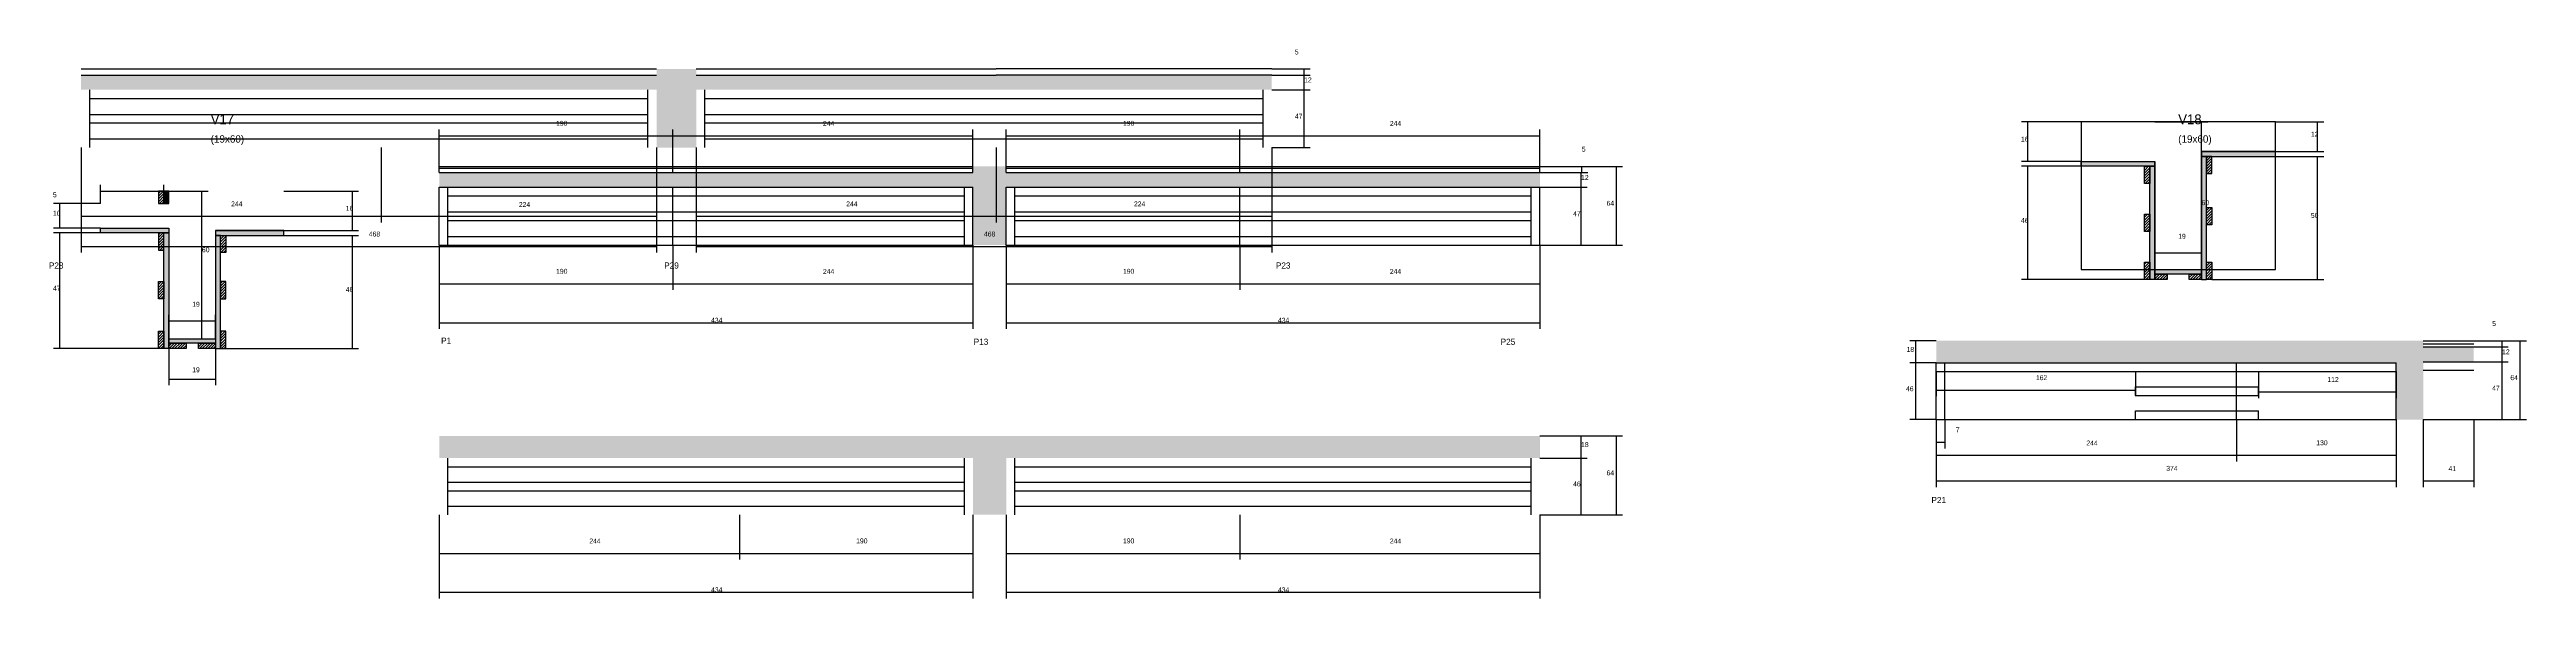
# Model space of a CAD drawing. Header units: metres. Extents: x -65046 to 21926, y -45195 to 1016.
# Drawn here: x 9469 to 11483, y -31181 to -30734 of the extents above; entities that cross this region are included whole.
import ezdxf

# ---------------------------------------------------------------- set-up
doc = ezdxf.new("R2010")
doc.units = ezdxf.units.M
for name, color, linetype in [('CONCRETO', 251, 'Continuous'), ('COTA', 241, 'Continuous'), ('Hachura', 253, 'Continuous'), ('Madeira', 126, 'Continuous'), ('NOMENCLATURA', 7, 'Continuous'), ('Painéis', 200, 'Continuous'), ('SARR_2.2x7', 40, 'Continuous'), ('SARR_EDITAR', 141, 'Continuous'), ('Texto Seção', 7, 'Continuous')]:
    doc.layers.add(name, color=color, linetype=linetype)

msp = doc.modelspace()

# ---------------------------------------------------------------- hatches: boundary and pattern name
at = {"layer": 'COTA'}
h = msp.add_hatch(dxfattribs=at)
h.set_pattern_fill('AR-CONC', scale=0.03)
h.paths.add_polyline_path([(9962.6, -30814), (9994.8, -30814), (9994.8, -30767), (10238.8, -30767), (10462.8, -30767), (10462.8, -30755), (10238.8, -30755), (9994.8, -30755), (9994.8, -30750), (9962.6, -30750), (9962.6, -30755), (9494.6, -30755), (9494.6, -30767), (9962.6, -30767)])
h = msp.add_hatch(dxfattribs=at)
h.set_pattern_fill('AR-CONC', scale=0.03)
h.paths.add_polyline_path([(10219.9, -30893.3), (10246.9, -30893.3), (10246.9, -30893.3), (10246.9, -30846.3), (10246.9, -30846.3), (10680.9, -30846.3), (10680.9, -30846.3), (10680.9, -30834.3), (10680.9, -30834.3), (10246.9, -30834.3), (10246.9, -30834.3), (10246.9, -30829.3), (10246.9, -30829.3), (10219.9, -30829.3), (10219.9, -30829.3), (10219.9, -30834.3), (10219.9, -30834.3), (9785.9, -30834.3), (9785.9, -30834.3), (9785.9, -30846.3), (9785.9, -30846.3), (10219.9, -30846.3), (10219.9, -30846.3), (10219.9, -30893.3)])
h = msp.add_hatch(dxfattribs=at)
h.set_pattern_fill('AR-CONC', scale=0.03)
h.paths.add_polyline_path([(11440.3, -30988.1), (11440.3, -30976.1), (11399.3, -30976.1), (11399.3, -30971.1), (11003.3, -30971.1), (11003.3, -30989.1), (11377.3, -30989.1), (11377.3, -31035.1), (11399.3, -31035.1), (11399.3, -30988.1)])
h = msp.add_hatch(dxfattribs=at)
h.set_pattern_fill('AR-CONC', scale=0.03)
h.paths.add_polyline_path([(10219.9, -31112.5), (10246.9, -31112.5), (10246.9, -31066.5), (10680.9, -31066.5), (10680.9, -31048.5), (9785.9, -31048.5), (9785.9, -31066.5), (10219.9, -31066.5)])
at = {"layer": 'Hachura'}
h = msp.add_hatch(color=8, dxfattribs=at)
h.dxf.hatch_style = 1
h.paths.add_polyline_path([(11279, -30821.2), (11279, -30817.2), (11279, -30817.2), (11219, -30817.2), (11219, -30817.2), (11219, -30821.2), (11219, -30821.2), (11279, -30821.2)])
h = msp.add_hatch(color=8, dxfattribs=at)
h.dxf.hatch_style = 1
h.paths.add_polyline_path([(11121, -30829.2), (11121, -30825.2), (11121, -30825.2), (11181, -30825.2), (11181, -30825.2), (11181, -30829.2), (11181, -30829.2), (11121, -30829.2)])
h = msp.add_hatch(dxfattribs=at)
h.set_pattern_fill('ANSI31', scale=0.5)
h.paths.add_polyline_path([(11177, -30843.2), (11172.6, -30843.2), (11172.6, -30843.2), (11172.6, -30829.2), (11172.6, -30829.2), (11177, -30829.2), (11177, -30829.2), (11177, -30843.2)])
h = msp.add_hatch(color=8, dxfattribs=at)
h.dxf.hatch_style = 1
h.paths.add_polyline_path([(11177, -30829.2), (11181, -30829.2), (11181, -30829.2), (11181, -30921.2), (11181, -30921.2), (11177, -30921.2), (11177, -30921.2), (11177, -30829.2)])
h = msp.add_hatch(color=8, dxfattribs=at)
h.dxf.hatch_style = 1
h.paths.add_polyline_path([(11223, -30821.2), (11219, -30821.2), (11219, -30821.2), (11219, -30921.2), (11219, -30921.2), (11223, -30921.2), (11223, -30921.2), (11223, -30821.2)])
h = msp.add_hatch(dxfattribs=at)
h.set_pattern_fill('ANSI31', scale=0.5)
h.paths.add_polyline_path([(11227.4, -30821.2), (11223, -30821.2), (11223, -30821.2), (11223, -30835.2), (11223, -30835.2), (11227.4, -30835.2), (11227.4, -30835.2), (11227.4, -30821.2)])
h = msp.add_hatch(dxfattribs=at)
h.set_pattern_fill('ANSI31', scale=0.5)
h.paths.add_polyline_path([(9562, -30849.4), (9557.6, -30849.4), (9557.6, -30849.4), (9557.6, -30859.4), (9557.6, -30859.4), (9562, -30859.4), (9562, -30859.4), (9562, -30849.4)])
h = msp.add_hatch(color=8, dxfattribs=at)
h.dxf.hatch_style = 1
h.paths.add_polyline_path([(9566, -30849.4), (9562, -30849.4), (9562, -30849.4), (9562, -30859.4), (9562, -30859.4), (9566, -30859.4), (9566, -30859.4), (9566, -30849.4)])
h = msp.add_hatch(dxfattribs=at)
h.set_pattern_fill('ANSI31', scale=0.5)
h.paths.add_polyline_path([(11177, -30882.2), (11172.6, -30882.2), (11172.6, -30882.2), (11172.6, -30868.2), (11172.6, -30868.2), (11177, -30868.2), (11177, -30868.2), (11177, -30882.2)])
h = msp.add_hatch(dxfattribs=at)
h.set_pattern_fill('ANSI31', scale=0.5)
h.paths.add_polyline_path([(11227.4, -30876.8), (11223, -30876.8), (11223, -30876.8), (11223, -30862.8), (11223, -30862.8), (11227.4, -30862.8), (11227.4, -30862.8), (11227.4, -30876.8)])
h = msp.add_hatch(color=8, dxfattribs=at)
h.dxf.hatch_style = 1
h.paths.add_polyline_path([(9510.4, -30883.4), (9510.4, -30879.4), (9510.4, -30879.4), (9566, -30879.4), (9566, -30879.4), (9566, -30883.4), (9566, -30883.4), (9510.4, -30883.4)])
h = msp.add_hatch(dxfattribs=at)
h.set_pattern_fill('ANSI31', scale=0.5)
h.paths.add_polyline_path([(9562, -30883.4), (9557.6, -30883.4), (9557.6, -30883.4), (9557.6, -30897.4), (9557.6, -30897.4), (9562, -30897.4), (9562, -30897.4), (9562, -30883.4)])
h = msp.add_hatch(color=8, dxfattribs=at)
h.dxf.hatch_style = 1
h.paths.add_polyline_path([(9562, -30883.4), (9566, -30883.4), (9566, -30883.4), (9566, -30977.4), (9566, -30977.4), (9562, -30977.4), (9562, -30977.4), (9562, -30883.4)])
h = msp.add_hatch(color=8, dxfattribs=at)
h.dxf.hatch_style = 1
h.paths.add_polyline_path([(9659.6, -30885.4), (9659.6, -30881.4), (9659.6, -30881.4), (9604, -30881.4), (9604, -30881.4), (9604, -30885.4), (9604, -30885.4), (9659.6, -30885.4)])
h = msp.add_hatch(color=8, dxfattribs=at)
h.dxf.hatch_style = 1
h.paths.add_polyline_path([(9608, -30885.4), (9604, -30885.4), (9604, -30885.4), (9604, -30977.4), (9604, -30977.4), (9608, -30977.4), (9608, -30977.4), (9608, -30885.4)])
h = msp.add_hatch(dxfattribs=at)
h.set_pattern_fill('ANSI31', scale=0.5)
h.paths.add_polyline_path([(9608, -30885.4), (9612.4, -30885.4), (9612.4, -30885.4), (9612.4, -30899.4), (9612.4, -30899.4), (9608, -30899.4), (9608, -30899.4), (9608, -30885.4)])
h = msp.add_hatch(dxfattribs=at)
h.set_pattern_fill('ANSI31', scale=0.5)
h.paths.add_polyline_path([(11177, -30921.2), (11172.6, -30921.2), (11172.6, -30921.2), (11172.6, -30907.2), (11172.6, -30907.2), (11177, -30907.2), (11177, -30907.2), (11177, -30921.2)])
h = msp.add_hatch(color=8, dxfattribs=at)
h.dxf.hatch_style = 1
h.paths.add_polyline_path([(11181, -30916.8), (11181, -30913.2), (11181, -30913.2), (11219, -30913.2), (11219, -30913.2), (11219, -30916.8), (11219, -30916.8), (11181, -30916.8)])
h = msp.add_hatch(dxfattribs=at)
h.set_pattern_fill('ANSI31', scale=0.5)
h.paths.add_polyline_path([(11181, -30921.2), (11181, -30916.8), (11181, -30916.8), (11191, -30916.8), (11191, -30916.8), (11191, -30921.2), (11191, -30921.2), (11181, -30921.2)])
h = msp.add_hatch(dxfattribs=at)
h.set_pattern_fill('ANSI31', scale=0.5)
h.paths.add_polyline_path([(11209, -30921.2), (11209, -30916.8), (11209, -30916.8), (11219, -30916.8), (11219, -30916.8), (11219, -30921.2), (11219, -30921.2), (11209, -30921.2)])
h = msp.add_hatch(dxfattribs=at)
h.set_pattern_fill('ANSI31', scale=0.5)
h.paths.add_polyline_path([(11227.4, -30921.2), (11223, -30921.2), (11223, -30921.2), (11223, -30907.2), (11223, -30907.2), (11227.4, -30907.2), (11227.4, -30907.2), (11227.4, -30921.2)])
h = msp.add_hatch(dxfattribs=at)
h.set_pattern_fill('ANSI31', scale=0.5)
h.paths.add_polyline_path([(9562, -30936.9), (9557.6, -30936.9), (9557.6, -30936.9), (9557.6, -30922.9), (9557.6, -30922.9), (9562, -30922.9), (9562, -30922.9), (9562, -30936.9)])
h = msp.add_hatch(dxfattribs=at)
h.set_pattern_fill('ANSI31', scale=0.5)
h.paths.add_polyline_path([(9608, -30936.9), (9612.4, -30936.9), (9612.4, -30936.9), (9612.4, -30922.9), (9612.4, -30922.9), (9608, -30922.9), (9608, -30922.9), (9608, -30936.9)])
h = msp.add_hatch(dxfattribs=at)
h.set_pattern_fill('ANSI31', scale=0.5)
h.paths.add_polyline_path([(9562, -30977.4), (9557.6, -30977.4), (9557.6, -30977.4), (9557.6, -30963.4), (9557.6, -30963.4), (9562, -30963.4), (9562, -30963.4), (9562, -30977.4)])
h = msp.add_hatch(color=8, dxfattribs=at)
h.dxf.hatch_style = 1
h.paths.add_polyline_path([(9566, -30973), (9566, -30969.4), (9566, -30969.4), (9604, -30969.4), (9604, -30969.4), (9604, -30973), (9604, -30973), (9566, -30973)])
h = msp.add_hatch(dxfattribs=at)
h.set_pattern_fill('ANSI31', scale=0.5)
h.paths.add_polyline_path([(9566, -30977.4), (9566, -30973), (9566, -30973), (9580, -30973), (9580, -30973), (9580, -30977.4), (9580, -30977.4), (9566, -30977.4)])
h = msp.add_hatch(dxfattribs=at)
h.set_pattern_fill('ANSI31', scale=0.5)
h.paths.add_polyline_path([(9590, -30977.4), (9590, -30973), (9590, -30973), (9604, -30973), (9604, -30973), (9604, -30977.4), (9604, -30977.4), (9590, -30977.4)])
h = msp.add_hatch(dxfattribs=at)
h.set_pattern_fill('ANSI31', scale=0.5)
h.paths.add_polyline_path([(9608, -30977.4), (9612.4, -30977.4), (9612.4, -30977.4), (9612.4, -30963.4), (9612.4, -30963.4), (9608, -30963.4), (9608, -30963.4), (9608, -30977.4)])

# ---------------------------------------------------------------- linework, layer by layer
at = {"layer": 'CONCRETO'}
for points in [[(11279, -30817.2), (11279, -30793.2), (11121, -30793.2), (11121, -30825.2), (11181, -30825.2), (11181, -30913.2), (11219, -30913.2), (11219, -30827.2), (11219, -30817.2)], [(11121, -30913.2), (11279, -30913.2), (11279, -30793.2), (11121, -30793.2)]]:
    msp.add_lwpolyline(points, close=True, dxfattribs=at)
at = {"layer": 'COTA'}
for p, q in [((10462.8, -30750), (10494.2, -30750)), ((10462.8, -30755), (10494.2, -30755)), ((10462.8, -30755), (10494.2, -30755)), ((10489.2, -30755), (10489.2, -30750)), ((10489.2, -30767), (10489.2, -30755)), ((10462.8, -30767), (10494.2, -30767)), ((10462.8, -30767), (10494.2, -30767)), ((10489.2, -30814), (10489.2, -30767)), ((11121, -30793.2), (11072.6, -30793.2)), ((11077.6, -30825.2), (11077.6, -30793.2)), ((11181, -30793.2), (11224, -30793.2)), ((11219, -30913.2), (11219, -30793.2)), ((11279, -30793.2), (11318.4, -30793.2)), ((11313.4, -30817.2), (11313.4, -30793.2)), ((9494.6, -30814), (9494.6, -30874.8)), ((9494.6, -30814), (9494.6, -30899.4)), ((9738.6, -30814), (9738.6, -30874.8)), ((9738.6, -30814), (9738.6, -30874.8)), ((9785.9, -30829.3), (9785.9, -30799.4)), ((9785.9, -30804.4), (9975.9, -30804.4)), ((9962.6, -30814), (9962.6, -30899.4)), ((9975.9, -30829.3), (9975.9, -30799.4)), ((9975.9, -30829.3), (9975.9, -30799.4)), ((9975.9, -30804.4), (10219.9, -30804.4)), ((9994.8, -30814), (9994.8, -30874.8)), ((9994.8, -30814), (9994.8, -30899.4)), ((10219.9, -30829.3), (10219.9, -30799.4)), ((10238.8, -30814), (10238.8, -30874.8)), ((10238.8, -30814), (10238.8, -30874.8)), ((10246.9, -30829.3), (10246.9, -30799.4)), ((10246.9, -30804.4), (10436.9, -30804.4)), ((10436.9, -30829.3), (10436.9, -30799.4)), ((10436.9, -30829.3), (10436.9, -30799.4)), ((10436.9, -30804.4), (10680.9, -30804.4)), ((10462.8, -30814), (10462.8, -30874.8)), ((10462.8, -30814), (10462.8, -30899.4)), ((10462.8, -30814), (10494.2, -30814)), ((10680.9, -30829.3), (10680.9, -30799.4)), ((11279, -30817.2), (11318.4, -30817.2)), ((9962.6, -30826.7), (9962.6, -30874.8)), ((10680.9, -30829.3), (10748.2, -30829.3)), ((10680.9, -30829.3), (10720, -30829.3)), ((10680.9, -30834.3), (10719.4, -30834.3)), ((10680.9, -30834.3), (10720, -30834.3)), ((10714.4, -30846.3), (10714.4, -30834.3)), ((10715, -30834.3), (10715, -30829.3)), ((10743.2, -30893.3), (10743.2, -30829.3)), ((11121, -30825.2), (11072.6, -30825.2)), ((11121, -30829.2), (11072.6, -30829.2)), ((11077.6, -30921.2), (11077.6, -30829.2)), ((11237, -30821.2), (11318.4, -30821.2)), ((11313.4, -30921.2), (11313.4, -30821.2)), ((9510.4, -30859.4), (9510.4, -30844.4)), ((9510.4, -30849.4), (9562, -30849.4)), ((9562, -30849.4), (9562, -30844.4)), ((9566, -30849.4), (9597.9, -30849.4)), ((9592.9, -30969.4), (9592.9, -30849.4)), ((9659.6, -30849.4), (9720.3, -30849.4)), ((9715.3, -30881.4), (9715.3, -30849.4)), ((10680.9, -30846.3), (10719.4, -30846.3)), ((10680.9, -30846.3), (10719.4, -30846.3)), ((10714.4, -30893.3), (10714.4, -30846.3)), ((9510.4, -30859.4), (9472.2, -30859.4)), ((9477.2, -30879.4), (9477.2, -30859.4)), ((9494.6, -30869.8), (9738.6, -30869.8)), ((9738.6, -30869.8), (9962.6, -30869.8)), ((9994.8, -30869.8), (10238.8, -30869.8)), ((10238.8, -30869.8), (10462.8, -30869.8)), ((9510.4, -30879.4), (9472.2, -30879.4)), ((9510.4, -30883.4), (9472.2, -30883.4)), ((9477.2, -30977.4), (9477.2, -30883.4)), ((9494.6, -30894.4), (9962.6, -30894.4)), ((9659.6, -30881.4), (9720.3, -30881.4)), ((9659.6, -30885.4), (9720.3, -30885.4)), ((9715.3, -30977.4), (9715.3, -30885.4)), ((9785.9, -30893.3), (9785.9, -30929.8)), ((9785.9, -30893.3), (9785.9, -30961.4)), ((9975.9, -30893.3), (9975.9, -30929.8)), ((9975.9, -30893.3), (9975.9, -30929.8)), ((9994.8, -30894.4), (10462.8, -30894.4)), ((10219.9, -30893.3), (10219.9, -30929.8)), ((10219.9, -30893.3), (10219.9, -30961.4)), ((10246.9, -30893.3), (10246.9, -30929.8)), ((10246.9, -30893.3), (10246.9, -30961.4)), ((10436.9, -30893.3), (10436.9, -30929.8)), ((10436.9, -30893.3), (10436.9, -30929.8)), ((10680.9, -30893.3), (10680.9, -30929.8)), ((10680.9, -30893.3), (10680.9, -30961.4)), ((10680.9, -30893.3), (10719.4, -30893.3)), ((10680.9, -30893.3), (10748.2, -30893.3)), ((11181, -30913.2), (11181, -30894.6)), ((11219, -30913.2), (11219, -30894.6)), ((11181, -30899.6), (11219, -30899.6)), ((11181, -30913.2), (11224, -30913.2)), ((9785.9, -30924.8), (9975.9, -30924.8)), ((9975.9, -30924.8), (10219.9, -30924.8)), ((10246.9, -30924.8), (10436.9, -30924.8)), ((10436.9, -30924.8), (10680.9, -30924.8)), ((11172.6, -30921.2), (11072.6, -30921.2)), ((11227.4, -30921.2), (11318.4, -30921.2)), ((9566, -30969.4), (9566, -30949.9)), ((9566, -30954.9), (9604, -30954.9)), ((9604, -30969.4), (9604, -30949.9)), ((9785.9, -30956.4), (10219.9, -30956.4)), ((10246.9, -30956.4), (10680.9, -30956.4)), ((9557.6, -30977.4), (9472.2, -30977.4)), ((9566, -30969.4), (9597.9, -30969.4)), ((9566, -30977.4), (9566, -31007.2)), ((9604, -30977.4), (9604, -31007.2)), ((9612.4, -30977.4), (9720.3, -30977.4)), ((11003.3, -30971.1), (10981.7, -30971.1)), ((10986.7, -30989.1), (10986.7, -30971.1)), ((11440.3, -30971.1), (11483.2, -30971.1)), ((11440.3, -30971.1), (11468.4, -30971.1)), ((11440.3, -30976.1), (11468.4, -30976.1)), ((11440.3, -30976.1), (11468.4, -30976.1)), ((11463.4, -30976.1), (11463.4, -30971.1)), ((11463.4, -30988.1), (11463.4, -30976.1)), ((11478.2, -31035.1), (11478.2, -30971.1)), ((11003.3, -30989.1), (10981.7, -30989.1)), ((11003.3, -30989.1), (10981.7, -30989.1)), ((10986.7, -31035.1), (10986.7, -30989.1)), ((11003.3, -30996.1), (11003.3, -31016.2)), ((11165.3, -30996.1), (11165.3, -31016.2)), ((11265.3, -30996.1), (11265.3, -31017.7)), ((11377.3, -30996.1), (11377.3, -31017.7)), ((11440.3, -30988.1), (11468.4, -30988.1)), ((11440.3, -30988.1), (11468.4, -30988.1)), ((11463.4, -31035.1), (11463.4, -30988.1)), ((9566, -31002.2), (9604, -31002.2)), ((11003.3, -31011.2), (11165.3, -31011.2)), ((11265.3, -31012.7), (11377.3, -31012.7)), ((11003.3, -31035.1), (10981.7, -31035.1)), ((11003.3, -31035.1), (11003.3, -31069.2)), ((11003.3, -31035.1), (11003.3, -31090.1)), ((11003.3, -31035.1), (11003.3, -31058.6)), ((11010.3, -31035.1), (11010.3, -31058.6)), ((11247.3, -31035.1), (11247.3, -31069.2)), ((11247.3, -31035.1), (11247.3, -31069.2)), ((11377.3, -31035.1), (11377.3, -31069.2)), ((11377.3, -31035.1), (11377.3, -31090.1)), ((11399.3, -31035.1), (11399.3, -31090.1)), ((11440.3, -31035.1), (11440.3, -31090.1)), ((11440.3, -31035.1), (11468.4, -31035.1)), ((11440.3, -31035.1), (11483.2, -31035.1)), ((10680.9, -31048.5), (10719.4, -31048.5)), ((10680.9, -31048.5), (10748.2, -31048.5)), ((10714.4, -31066.5), (10714.4, -31048.5)), ((10743.2, -31112.5), (10743.2, -31048.5)), ((11003.3, -31053.6), (11010.3, -31053.6)), ((10680.9, -31066.5), (10719.4, -31066.5)), ((10680.9, -31066.5), (10719.4, -31066.5)), ((10714.4, -31112.5), (10714.4, -31066.5)), ((11003.3, -31064.2), (11247.3, -31064.2)), ((11247.3, -31064.2), (11377.3, -31064.2)), ((11003.3, -31085.1), (11377.3, -31085.1)), ((11399.3, -31085.1), (11440.3, -31085.1)), ((9785.9, -31112.5), (9785.9, -31149)), ((9785.9, -31112.5), (9785.9, -31180.6)), ((10029.9, -31112.5), (10029.9, -31149)), ((10029.9, -31112.5), (10029.9, -31149)), ((10219.9, -31112.5), (10219.9, -31149)), ((10219.9, -31112.5), (10219.9, -31180.6)), ((10246.9, -31112.5), (10246.9, -31149)), ((10246.9, -31112.5), (10246.9, -31180.6)), ((10436.9, -31112.5), (10436.9, -31149)), ((10436.9, -31112.5), (10436.9, -31149)), ((10680.9, -31112.5), (10680.9, -31149)), ((10680.9, -31112.5), (10680.9, -31180.6)), ((10680.9, -31112.5), (10719.4, -31112.5)), ((10680.9, -31112.5), (10748.2, -31112.5)), ((9785.9, -31144), (10029.9, -31144)), ((10029.9, -31144), (10219.9, -31144)), ((10246.9, -31144), (10436.9, -31144)), ((10436.9, -31144), (10680.9, -31144)), ((9785.9, -31175.6), (10219.9, -31175.6)), ((10246.9, -31175.6), (10680.9, -31175.6))]:
    msp.add_line(p, q, dxfattribs=at)
at = {"layer": 'Madeira'}
for points in [[(11177, -30843.2), (11172.6, -30843.2), (11172.6, -30829.2), (11177, -30829.2)], [(11227.4, -30821.2), (11223, -30821.2), (11223, -30835.2), (11227.4, -30835.2)], [(9562, -30849.4), (9557.6, -30849.4), (9557.6, -30859.4), (9562, -30859.4)], [(11177, -30882.2), (11172.6, -30882.2), (11172.6, -30868.2), (11177, -30868.2)], [(11227.4, -30876.8), (11223, -30876.8), (11223, -30862.8), (11227.4, -30862.8)], [(9562, -30883.4), (9557.6, -30883.4), (9557.6, -30897.4), (9562, -30897.4)], [(9608, -30885.4), (9612.4, -30885.4), (9612.4, -30899.4), (9608, -30899.4)], [(11177, -30921.2), (11172.6, -30921.2), (11172.6, -30907.2), (11177, -30907.2)], [(11181, -30921.2), (11181, -30916.8), (11191, -30916.8), (11191, -30921.2)], [(11209, -30921.2), (11209, -30916.8), (11219, -30916.8), (11219, -30921.2)], [(11227.4, -30921.2), (11223, -30921.2), (11223, -30907.2), (11227.4, -30907.2)], [(9562, -30936.9), (9557.6, -30936.9), (9557.6, -30922.9), (9562, -30922.9)], [(9608, -30936.9), (9612.4, -30936.9), (9612.4, -30922.9), (9608, -30922.9)], [(9562, -30977.4), (9557.6, -30977.4), (9557.6, -30963.4), (9562, -30963.4)], [(9566, -30977.4), (9566, -30973), (9580, -30973), (9580, -30977.4)], [(9590, -30977.4), (9590, -30973), (9604, -30973), (9604, -30977.4)], [(9608, -30977.4), (9612.4, -30977.4), (9612.4, -30963.4), (9608, -30963.4)]]:
    msp.add_lwpolyline(points, close=True, dxfattribs=at)
at = {"layer": 'Painéis'}
for p, q in [((11219, -30817.2), (11279, -30817.2)), ((11219, -30821.2), (11219, -30817.2)), ((11279, -30821.2), (11279, -30817.2)), ((9785.9, -30829.3), (10219.9, -30829.3)), ((9785.9, -30834.3), (9785.9, -30829.3)), ((9785.9, -30834.3), (10219.9, -30834.3)), ((9975.9, -30834.3), (9975.9, -30829.3)), ((10219.9, -30834.3), (10219.9, -30829.3)), ((10246.9, -30829.3), (10680.9, -30829.3)), ((10246.9, -30834.3), (10246.9, -30829.3)), ((10246.9, -30834.3), (10680.9, -30834.3)), ((10436.9, -30834.3), (10436.9, -30829.3)), ((10680.9, -30834.3), (10680.9, -30829.3)), ((11121, -30825.2), (11181, -30825.2)), ((11121, -30829.2), (11121, -30825.2)), ((11181, -30829.2), (11181, -30825.2)), ((11181, -30921.2), (11181, -30829.2)), ((11219, -30921.2), (11219, -30821.2)), ((9785.9, -30846.3), (10219.9, -30846.3)), ((9785.9, -30893.3), (9785.9, -30846.3)), ((9975.9, -30893.3), (9975.9, -30846.3)), ((10219.9, -30893.3), (10219.9, -30846.3)), ((10246.9, -30846.3), (10680.9, -30846.3)), ((10246.9, -30893.3), (10246.9, -30846.3)), ((10436.9, -30893.3), (10436.9, -30846.3)), ((10680.9, -30893.3), (10680.9, -30846.3)), ((9510.4, -30879.4), (9566, -30879.4)), ((9604, -30881.4), (9659.6, -30881.4)), ((9785.9, -30893.3), (10219.9, -30893.3)), ((10246.9, -30893.3), (10680.9, -30893.3)), ((11181, -30913.2), (11219, -30913.2)), ((11181, -30916.8), (11181, -30913.2)), ((11219, -30916.8), (11219, -30913.2)), ((11399.3, -30971.1), (11440.3, -30971.1)), ((11399.3, -30976.1), (11440.3, -30976.1)), ((11003.3, -30989.1), (11377.3, -30989.1)), ((11003.3, -31035.1), (11003.3, -30989.1)), ((11247.3, -31035.1), (11247.3, -30989.1)), ((11377.3, -31035.1), (11377.3, -30989.1)), ((11399.3, -30988.1), (11440.3, -30988.1)), ((11003.3, -31035.1), (11377.3, -31035.1)), ((11399.3, -31035.1), (11440.3, -31035.1))]:
    msp.add_line(p, q, dxfattribs=at)
for points in [[(9494.6, -30750), (9962.6, -30750)], [(9494.6, -30755), (9962.6, -30755)], [(9994.8, -30750), (10238.8, -30750)], [(9994.8, -30755), (10238.8, -30755)], [(10462.8, -30750), (10238.8, -30750)], [(10462.8, -30755), (10238.8, -30755)]]:
    msp.add_lwpolyline(points, dxfattribs=at)
for points in [[(11279, -30821.2), (11279, -30817.2), (11219, -30817.2), (11219, -30821.2)], [(11121, -30829.2), (11121, -30825.2), (11181, -30825.2), (11181, -30829.2)], [(11177, -30829.2), (11181, -30829.2), (11181, -30921.2), (11177, -30921.2)], [(11223, -30821.2), (11219, -30821.2), (11219, -30921.2), (11223, -30921.2)], [(9566, -30849.4), (9562, -30849.4), (9562, -30859.4), (9566, -30859.4)], [(9510.4, -30883.4), (9510.4, -30879.4), (9566, -30879.4), (9566, -30883.4)], [(9562, -30883.4), (9566, -30883.4), (9566, -30977.4), (9562, -30977.4)], [(9659.6, -30885.4), (9659.6, -30881.4), (9604, -30881.4), (9604, -30885.4)], [(9608, -30885.4), (9604, -30885.4), (9604, -30977.4), (9608, -30977.4)], [(11181, -30916.8), (11181, -30913.2), (11219, -30913.2), (11219, -30916.8)], [(9566, -30973), (9566, -30969.4), (9604, -30969.4), (9604, -30973)]]:
    msp.add_lwpolyline(points, close=True, dxfattribs=at)
at = {"layer": 'SARR_2.2x7'}
for p, q in [((9501.6, -30814), (9501.6, -30767)), ((9501.6, -30774), (9738.6, -30774)), ((9738.6, -30774), (9955.6, -30774)), ((9955.6, -30814), (9955.6, -30767)), ((10001.8, -30814), (10001.8, -30767)), ((10001.8, -30774), (10238.8, -30774)), ((10238.8, -30774), (10455.8, -30774)), ((10455.8, -30814), (10455.8, -30767)), ((9501.6, -30787), (9738.6, -30787)), ((9501.6, -30794), (9738.6, -30794)), ((9738.6, -30787), (9955.6, -30787)), ((9738.6, -30794), (9955.6, -30794)), ((10001.8, -30787), (10238.8, -30787)), ((10001.8, -30794), (10238.8, -30794)), ((10238.8, -30787), (10455.8, -30787)), ((10238.8, -30794), (10455.8, -30794)), ((9501.6, -30807), (9738.6, -30807)), ((9738.6, -30807), (9955.6, -30807)), ((10001.8, -30807), (10238.8, -30807)), ((10238.8, -30807), (10455.8, -30807)), ((9792.9, -30893.3), (9792.9, -30846.3)), ((9792.9, -30853.3), (9975.9, -30853.3)), ((9975.9, -30853.3), (10212.9, -30853.3)), ((10212.9, -30893.3), (10212.9, -30846.3)), ((10253.9, -30893.3), (10253.9, -30846.3)), ((10253.9, -30853.3), (10436.9, -30853.3)), ((10436.9, -30853.3), (10673.9, -30853.3)), ((10673.9, -30893.3), (10673.9, -30846.3)), ((9792.9, -30866.3), (9975.9, -30866.3)), ((9792.9, -30873.3), (9975.9, -30873.3)), ((9975.9, -30866.3), (10212.9, -30866.3)), ((9975.9, -30873.3), (10212.9, -30873.3)), ((10253.9, -30866.3), (10436.9, -30866.3)), ((10253.9, -30873.3), (10436.9, -30873.3)), ((10436.9, -30866.3), (10673.9, -30866.3)), ((10436.9, -30873.3), (10673.9, -30873.3)), ((9792.9, -30886.3), (9975.9, -30886.3)), ((9975.9, -30886.3), (10212.9, -30886.3)), ((10253.9, -30886.3), (10436.9, -30886.3)), ((10436.9, -30886.3), (10673.9, -30886.3)), ((11003.3, -30996.1), (11247.3, -30996.1)), ((11010.3, -31035.1), (11010.3, -30989.1)), ((11247.3, -30996.1), (11377.3, -30996.1)), ((11399.3, -30995.1), (11440.3, -30995.1)), ((11165.3, -31008.6), (11265.3, -31008.6)), ((11165.3, -31015.6), (11165.3, -31008.6)), ((11165.3, -31015.6), (11265.3, -31015.6)), ((11265.3, -31015.6), (11265.3, -31008.6)), ((11165.3, -31028.1), (11265.3, -31028.1)), ((11165.3, -31035.1), (11165.3, -31028.1)), ((11265.3, -31035.1), (11265.3, -31028.1)), ((9792.9, -31112.5), (9792.9, -31066.5)), ((9792.9, -31073.5), (10029.9, -31073.5)), ((10029.9, -31073.5), (10212.9, -31073.5)), ((10212.9, -31112.5), (10212.9, -31066.5)), ((10253.9, -31112.5), (10253.9, -31066.5)), ((10253.9, -31073.5), (10436.9, -31073.5)), ((10436.9, -31073.5), (10673.9, -31073.5)), ((10673.9, -31112.5), (10673.9, -31066.5)), ((9792.9, -31086), (10029.9, -31086)), ((9792.9, -31093), (10029.9, -31093)), ((10029.9, -31086), (10212.9, -31086)), ((10029.9, -31093), (10212.9, -31093)), ((10253.9, -31086), (10436.9, -31086)), ((10253.9, -31093), (10436.9, -31093)), ((10436.9, -31086), (10673.9, -31086)), ((10436.9, -31093), (10673.9, -31093)), ((9792.9, -31105.5), (10029.9, -31105.5)), ((10029.9, -31105.5), (10212.9, -31105.5)), ((10253.9, -31105.5), (10436.9, -31105.5)), ((10436.9, -31105.5), (10673.9, -31105.5))]:
    msp.add_line(p, q, dxfattribs=at)
at = {"layer": 'SARR_EDITAR'}
for p, q in [((9785.9, -30830.8), (9975.9, -30830.8)), ((9975.9, -30830.8), (10219.9, -30830.8)), ((10246.9, -30830.8), (10436.9, -30830.8)), ((10436.9, -30830.8), (10680.9, -30830.8)), ((11399.3, -30973.6), (11440.3, -30973.6))]:
    msp.add_line(p, q, dxfattribs=at)

# ---------------------------------------------------------------- texts
at = {"layer": 'COTA'}
for s, p in [('5', (10481.6, -30738.3)), ('12', (10489.2, -30761)), ('190', (9880.9, -30796.3)), ('244', (10097.9, -30796.4)), ('190', (10341.9, -30796.3)), ('47', (10481.7, -30790.5)), ('244', (10558.9, -30796.4)), ('5', (10715, -30817.3)), ('16', (11072.1, -30809.2)), ('12', (11307.9, -30805.2)), ('12', (10714.4, -30840.3)), ('5', (9471.7, -30854.4)), ('244', (9616.6, -30861.8)), ('224', (9850.6, -30862.3)), ('244', (10116.8, -30861.8)), ('224', (10350.8, -30861.8)), ('64', (10735.1, -30861.3)), ('60', (11219, -30860.8)), ('10', (9471.7, -30869.4)), ('16', (9709.8, -30865.4)), ('47', (10707.9, -30869.8)), ('46', (11072.1, -30875.2)), ('50', (11307.9, -30871.2)), ('60', (9592.9, -30899.1)), ('468', (9728.6, -30886.3)), ('468', (10228.8, -30886.3)), ('19', (11200, -30888.1)), ('190', (9880.9, -30916.6)), ('244', (10097.9, -30916.7)), ('190', (10341.9, -30916.6)), ('244', (10558.9, -30916.7)), ('47', (9471.7, -30930.4)), ('46', (9709.8, -30931.4)), ('19', (9585, -30943.4)), ('434', (10006.9, -30956.4)), ('434', (10467.9, -30956.4)), ('5', (11455.3, -30959.1)), ('18', (10979.1, -30980.1)), ('12', (11463.4, -30982.1)), ('19', (9585, -30996.7)), ('162', (11084.3, -31003.1)), ('64', (11470.1, -31003.1)), ('46', (10978.6, -31012.1)), ('112', (11321.3, -31004.6)), ('47', (11455.3, -31011.6)), ('18', (10714.4, -31057.5)), ('7', (11019.1, -31045.5)), ('244', (11125.3, -31056.2)), ('130', (11312.3, -31056)), ('64', (10735.1, -31080.5)), ('374', (11190.3, -31076.8)), ('41', (11419.8, -31077)), ('46', (10707.9, -31089.5)), ('244', (9907.9, -31135.9)), ('190', (10124.9, -31135.8)), ('190', (10341.9, -31135.8)), ('244', (10558.9, -31135.9)), ('434', (10006.9, -31175.6)), ('434', (10467.9, -31175.6))]:
    msp.add_text(s, height=4, dxfattribs=at).set_placement(p)
at = {"layer": 'NOMENCLATURA'}
for s, p in [('P28', (9468.4, -30912.4)), ('P29', (9968.8, -30912.4)), ('P23', (10466.2, -30912.4)), ('P1', (9787.4, -30973.5)), ('P13', (10220.5, -30974.4)), ('P25', (10649, -30974.4)), ('P21', (10999.3, -31103.1))]:
    msp.add_text(s, height=5, dxfattribs=at).set_placement(p)
at = {"layer": 'Texto Seção'}
for s, height, p in [('V17', 8, (9600, -30795)), ('V18', 8, (11200, -30795)), ('(19x60)', 6, (9600, -30810)), ('(19x60)', 6, (11200, -30810))]:
    msp.add_text(s, height=height, dxfattribs=at).set_placement(p)

doc.saveas('drawing.dxf')
